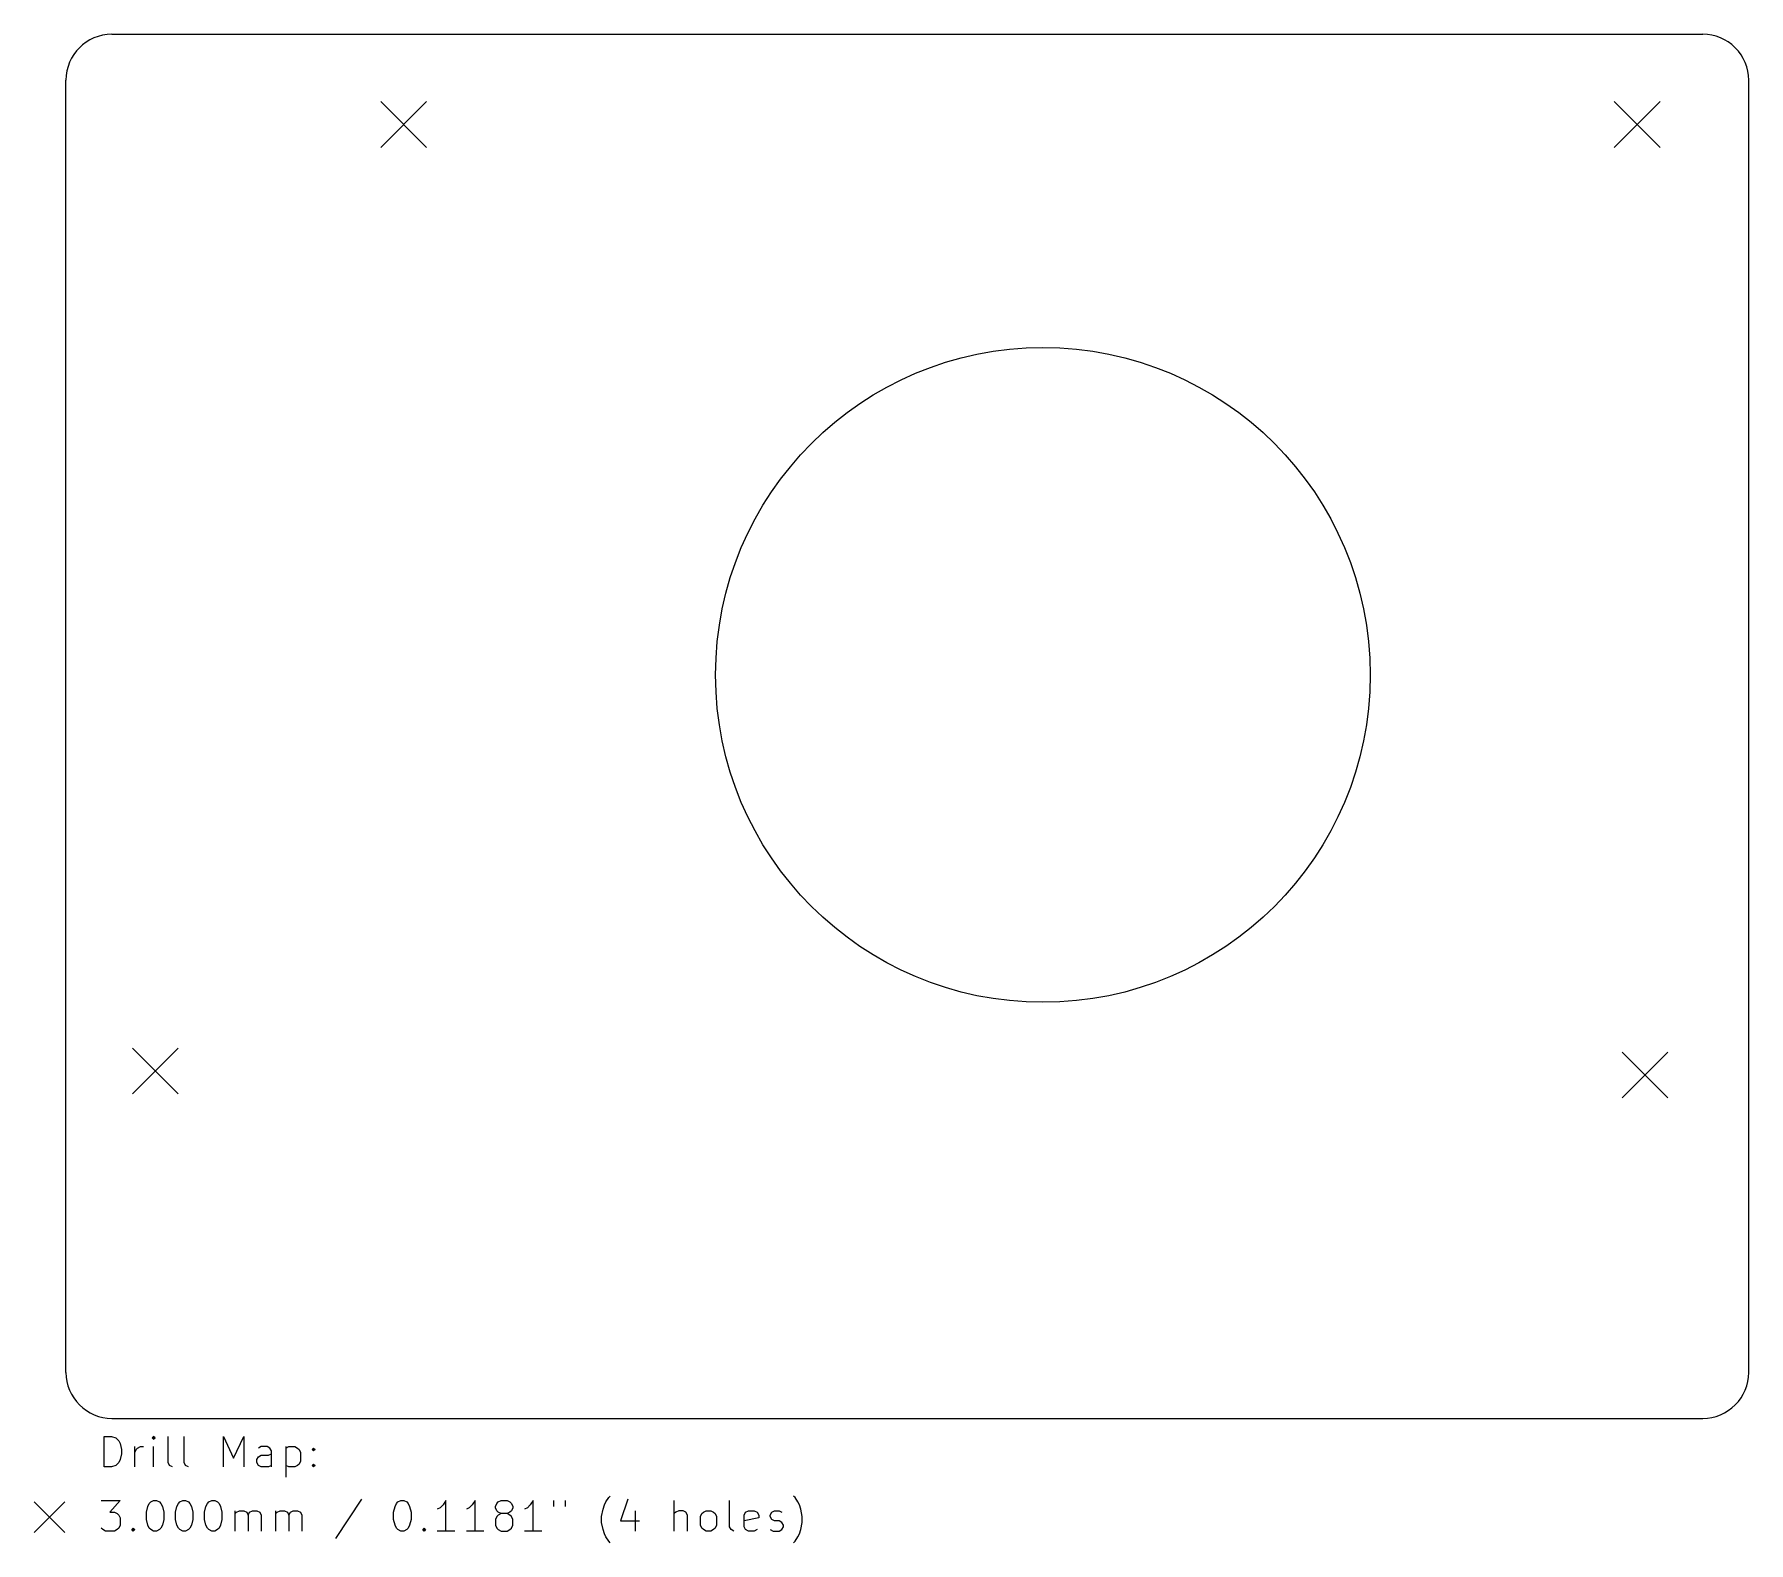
# Model space of a CAD drawing. Extents: x 193 to 305, y -155 to -57.
import ezdxf

# ---------------------------------------------------------------- set-up
doc = ezdxf.new("R2010")
doc.units = 0
doc.layers.add('BLACK', color=7, linetype='CONTINUOUS')

msp = doc.modelspace()

# ---------------------------------------------------------------- linework, layer by layer
at = {"layer": 'BLACK', "linetype": 'CONTINUOUS'}
for p, q in [((197.803, -56.581), (301.991, -56.581)), ((194.803, -144.196), (194.803, -59.581)), ((304.991, -144.196), (304.991, -59.581)), ((215.416, -60.984), (218.416, -63.984)), ((218.416, -60.984), (215.416, -63.984)), ((296.188, -60.984), (299.188, -63.984)), ((299.188, -60.984), (296.188, -63.984)), ((199.16, -122.96), (202.16, -125.96)), ((202.16, -122.96), (199.16, -125.96)), ((296.696, -123.214), (299.696, -126.214)), ((299.696, -123.214), (296.696, -126.214)), ((197.803, -147.196), (301.991, -147.196)), ((197.304, -150.376), (197.304, -148.376)), ((197.304, -148.376), (197.781, -148.376)), ((197.781, -148.376), (198.066, -148.471)), ((198.066, -148.471), (198.257, -148.662)), ((198.257, -148.662), (198.352, -148.852)), ((198.352, -148.852), (198.447, -149.233)), ((198.447, -149.233), (198.447, -149.519)), ((199.304, -150.376), (199.304, -149.043)), ((199.304, -149.424), (199.4, -149.233)), ((199.4, -149.233), (199.495, -149.138)), ((199.495, -149.138), (199.685, -149.043)), ((199.685, -149.043), (199.876, -149.043)), ((200.542, -148.376), (200.447, -148.471)), ((200.447, -148.471), (200.542, -148.567)), ((200.638, -148.471), (200.542, -148.376)), ((200.542, -148.376), (200.542, -148.567)), ((200.542, -148.567), (200.638, -148.471)), ((200.542, -150.376), (200.542, -149.043)), ((201.495, -150.09), (201.495, -148.376)), ((202.542, -150.09), (202.542, -148.376)), ((205.114, -150.376), (205.114, -148.376)), ((205.114, -148.376), (205.781, -149.805)), ((205.781, -149.805), (206.447, -148.376)), ((206.447, -148.376), (206.447, -150.376)), ((207.59, -149.043), (207.4, -149.138)), ((207.971, -149.043), (207.59, -149.043)), ((208.162, -149.138), (207.971, -149.043)), ((208.257, -149.329), (208.162, -149.138)), ((209.209, -149.043), (209.209, -151.043)), ((209.209, -149.138), (209.4, -149.043)), ((209.4, -149.043), (209.781, -149.043)), ((209.781, -149.043), (209.971, -149.138)), ((209.971, -149.138), (210.066, -149.233)), ((210.066, -149.233), (210.162, -149.424)), ((210.923, -149.233), (211.019, -149.138)), ((211.019, -149.329), (210.923, -149.233)), ((211.019, -149.138), (211.114, -149.233)), ((211.019, -149.138), (211.019, -149.329)), ((211.114, -149.233), (211.019, -149.329)), ((197.781, -150.376), (197.304, -150.376)), ((198.066, -150.281), (197.781, -150.376)), ((198.257, -150.09), (198.066, -150.281)), ((198.352, -149.9), (198.257, -150.09)), ((198.447, -149.519), (198.352, -149.9)), ((201.59, -150.281), (201.495, -150.09)), ((201.781, -150.376), (201.59, -150.281)), ((202.638, -150.281), (202.542, -150.09)), ((202.828, -150.376), (202.638, -150.281)), ((207.304, -149.9), (207.4, -149.709)), ((207.304, -150.09), (207.304, -149.9)), ((207.4, -150.281), (207.304, -150.09)), ((207.4, -149.709), (207.59, -149.614)), ((207.59, -150.376), (207.4, -150.281)), ((207.59, -149.614), (208.066, -149.614)), ((208.066, -150.376), (207.59, -150.376)), ((208.066, -149.614), (208.257, -149.519)), ((208.257, -150.281), (208.066, -150.376)), ((208.257, -150.376), (208.257, -149.329)), ((209.4, -150.376), (209.209, -150.281)), ((209.781, -150.376), (209.4, -150.376)), ((209.971, -150.281), (209.781, -150.376)), ((210.066, -150.186), (209.971, -150.281)), ((210.162, -149.995), (210.066, -150.186)), ((210.162, -149.424), (210.162, -149.995)), ((210.923, -150.281), (211.019, -150.186)), ((211.019, -150.376), (210.923, -150.281)), ((211.019, -150.186), (211.114, -150.281)), ((211.019, -150.186), (211.019, -150.376)), ((211.114, -150.281), (211.019, -150.376)), ((192.728, -152.671), (194.728, -154.671)), ((194.728, -152.671), (192.728, -154.671)), ((197.114, -152.576), (198.352, -152.576)), ((198.352, -152.576), (197.685, -153.338)), ((200.257, -152.767), (200.352, -152.671)), ((200.352, -152.671), (200.542, -152.576)), ((200.542, -152.576), (200.733, -152.576)), ((200.733, -152.576), (200.923, -152.671)), ((200.923, -152.671), (201.019, -152.767)), ((202.162, -152.767), (202.257, -152.671)), ((202.257, -152.671), (202.447, -152.576)), ((202.447, -152.576), (202.638, -152.576)), ((202.638, -152.576), (202.828, -152.671)), ((202.828, -152.671), (202.923, -152.767)), ((204.066, -152.767), (204.162, -152.671)), ((204.162, -152.671), (204.352, -152.576)), ((204.352, -152.576), (204.542, -152.576)), ((204.542, -152.576), (204.733, -152.671)), ((204.733, -152.671), (204.828, -152.767)), ((214.162, -152.481), (212.447, -155.052)), ((216.447, -152.767), (216.542, -152.671)), ((216.542, -152.671), (216.733, -152.576)), ((216.733, -152.576), (216.923, -152.576)), ((216.923, -152.576), (217.114, -152.671)), ((217.114, -152.671), (217.209, -152.767)), ((219.685, -152.576), (219.495, -152.862)), ((219.685, -154.576), (219.685, -152.576)), ((221.59, -152.576), (221.4, -152.862)), ((221.59, -154.576), (221.59, -152.576)), ((223.019, -152.767), (223.114, -152.671)), ((223.114, -152.671), (223.304, -152.576)), ((223.304, -152.576), (223.685, -152.576)), ((223.685, -152.576), (223.876, -152.671)), ((223.876, -152.671), (223.971, -152.767)), ((225.4, -152.576), (225.209, -152.862)), ((225.4, -154.576), (225.4, -152.576)), ((226.733, -152.576), (226.733, -152.957)), ((227.495, -152.576), (227.495, -152.957)), ((230.066, -152.862), (230.162, -152.671)), ((230.162, -152.671), (230.352, -152.386)), ((230.352, -152.386), (230.447, -152.29)), ((231.59, -152.481), (231.114, -153.909)), ((234.638, -154.576), (234.638, -152.576)), ((238.257, -154.29), (238.257, -152.576)), ((242.542, -152.386), (242.447, -152.29)), ((242.733, -152.671), (242.542, -152.386)), ((242.828, -152.862), (242.733, -152.671)), ((197.685, -153.338), (197.971, -153.338)), ((197.971, -153.338), (198.162, -153.433)), ((198.162, -153.433), (198.257, -153.529)), ((198.257, -153.529), (198.352, -153.719)), ((198.352, -153.719), (198.352, -154.195)), ((200.066, -153.338), (200.162, -152.957)), ((200.066, -153.814), (200.066, -153.338)), ((200.162, -152.957), (200.257, -152.767)), ((201.019, -152.767), (201.114, -152.957)), ((201.114, -152.957), (201.209, -153.338)), ((201.209, -153.338), (201.209, -153.814)), ((201.971, -153.338), (202.066, -152.957)), ((201.971, -153.814), (201.971, -153.338)), ((202.066, -152.957), (202.162, -152.767)), ((202.923, -152.767), (203.019, -152.957)), ((203.019, -152.957), (203.114, -153.338)), ((203.114, -153.338), (203.114, -153.814)), ((203.876, -153.338), (203.971, -152.957)), ((203.876, -153.814), (203.876, -153.338)), ((203.971, -152.957), (204.066, -152.767)), ((204.828, -152.767), (204.923, -152.957)), ((204.923, -152.957), (205.019, -153.338)), ((205.019, -153.338), (205.019, -153.814)), ((205.876, -154.576), (205.876, -153.243)), ((205.876, -153.433), (205.971, -153.338)), ((205.971, -153.338), (206.162, -153.243)), ((206.162, -153.243), (206.447, -153.243)), ((206.447, -153.243), (206.638, -153.338)), ((206.638, -153.338), (206.733, -153.529)), ((206.733, -153.529), (206.828, -153.338)), ((206.733, -153.529), (206.733, -154.576)), ((206.828, -153.338), (207.019, -153.243)), ((207.019, -153.243), (207.304, -153.243)), ((207.304, -153.243), (207.495, -153.338)), ((207.495, -153.338), (207.59, -153.529)), ((207.59, -153.529), (207.59, -154.576)), ((208.542, -154.576), (208.542, -153.243)), ((208.542, -153.433), (208.638, -153.338)), ((208.638, -153.338), (208.828, -153.243)), ((208.828, -153.243), (209.114, -153.243)), ((209.114, -153.243), (209.304, -153.338)), ((209.304, -153.338), (209.4, -153.529)), ((209.4, -153.529), (209.495, -153.338)), ((209.4, -153.529), (209.4, -154.576)), ((209.495, -153.338), (209.685, -153.243)), ((209.685, -153.243), (209.971, -153.243)), ((209.971, -153.243), (210.162, -153.338)), ((210.162, -153.338), (210.257, -153.529)), ((210.257, -153.529), (210.257, -154.576)), ((216.257, -153.338), (216.352, -152.957)), ((216.257, -153.814), (216.257, -153.338)), ((216.352, -152.957), (216.447, -152.767)), ((217.209, -152.767), (217.304, -152.957)), ((217.304, -152.957), (217.4, -153.338)), ((217.4, -153.338), (217.4, -153.814)), ((219.304, -153.052), (219.114, -153.148)), ((219.495, -152.862), (219.304, -153.052)), ((221.209, -153.052), (221.019, -153.148)), ((221.4, -152.862), (221.209, -153.052)), ((222.923, -152.957), (223.019, -152.767)), ((222.923, -153.052), (222.923, -152.957)), ((223.019, -153.243), (222.923, -153.052)), ((223.019, -153.624), (222.923, -153.814)), ((223.114, -153.338), (223.019, -153.243)), ((223.114, -153.529), (223.019, -153.624)), ((223.304, -153.433), (223.114, -153.338)), ((223.304, -153.433), (223.114, -153.529)), ((223.685, -153.433), (223.304, -153.433)), ((223.876, -153.338), (223.685, -153.433)), ((223.876, -153.529), (223.685, -153.433)), ((223.971, -153.243), (223.876, -153.338)), ((223.971, -153.624), (223.876, -153.529)), ((223.971, -152.767), (224.066, -152.957)), ((224.066, -153.052), (223.971, -153.243)), ((224.066, -153.814), (223.971, -153.624)), ((224.066, -152.957), (224.066, -153.052)), ((225.019, -153.052), (224.828, -153.148)), ((225.209, -152.862), (225.019, -153.052)), ((229.876, -153.624), (229.971, -153.148)), ((229.876, -154.005), (229.876, -153.624)), ((229.971, -153.148), (230.066, -152.862)), ((232.066, -153.243), (232.066, -154.576)), ((234.733, -153.338), (234.638, -153.433)), ((234.923, -153.243), (234.733, -153.338)), ((235.209, -153.243), (234.923, -153.243)), ((235.4, -153.338), (235.209, -153.243)), ((235.495, -153.529), (235.4, -153.338)), ((235.495, -154.576), (235.495, -153.529)), ((236.352, -153.624), (236.447, -153.433)), ((236.352, -154.195), (236.352, -153.624)), ((236.447, -153.433), (236.542, -153.338)), ((236.542, -153.338), (236.733, -153.243)), ((236.733, -153.243), (237.019, -153.243)), ((237.019, -153.243), (237.209, -153.338)), ((237.209, -153.338), (237.304, -153.433)), ((237.304, -153.433), (237.4, -153.624)), ((237.4, -153.624), (237.4, -154.195)), ((239.209, -153.529), (239.304, -153.338)), ((239.209, -154.29), (239.209, -153.529)), ((240.162, -153.719), (239.209, -153.909)), ((239.304, -153.338), (239.495, -153.243)), ((239.495, -153.243), (239.876, -153.243)), ((239.876, -153.243), (240.066, -153.338)), ((240.066, -153.338), (240.162, -153.529)), ((240.162, -153.529), (240.162, -153.719)), ((240.923, -153.529), (241.019, -153.338)), ((240.923, -153.624), (240.923, -153.529)), ((241.019, -153.814), (240.923, -153.624)), ((241.019, -153.338), (241.209, -153.243)), ((241.209, -153.243), (241.495, -153.243)), ((241.495, -153.243), (241.685, -153.338)), ((242.923, -153.148), (242.828, -152.862)), ((243.019, -153.624), (242.923, -153.148)), ((243.019, -154.005), (243.019, -153.624)), ((197.209, -154.481), (197.114, -154.386)), ((197.4, -154.576), (197.209, -154.481)), ((197.971, -154.576), (197.4, -154.576)), ((198.162, -154.481), (197.971, -154.576)), ((198.257, -154.386), (198.162, -154.481)), ((198.352, -154.195), (198.257, -154.386)), ((199.114, -154.481), (199.209, -154.386)), ((199.209, -154.576), (199.114, -154.481)), ((199.209, -154.386), (199.304, -154.481)), ((199.209, -154.386), (199.209, -154.576)), ((199.304, -154.481), (199.209, -154.576)), ((200.162, -154.195), (200.066, -153.814)), ((200.257, -154.386), (200.162, -154.195)), ((200.352, -154.481), (200.257, -154.386)), ((200.542, -154.576), (200.352, -154.481)), ((200.733, -154.576), (200.542, -154.576)), ((200.923, -154.481), (200.733, -154.576)), ((201.019, -154.386), (200.923, -154.481)), ((201.114, -154.195), (201.019, -154.386)), ((201.209, -153.814), (201.114, -154.195)), ((202.066, -154.195), (201.971, -153.814)), ((202.162, -154.386), (202.066, -154.195)), ((202.257, -154.481), (202.162, -154.386)), ((202.447, -154.576), (202.257, -154.481)), ((202.638, -154.576), (202.447, -154.576)), ((202.828, -154.481), (202.638, -154.576)), ((202.923, -154.386), (202.828, -154.481)), ((203.019, -154.195), (202.923, -154.386)), ((203.114, -153.814), (203.019, -154.195)), ((203.971, -154.195), (203.876, -153.814)), ((204.066, -154.386), (203.971, -154.195)), ((204.162, -154.481), (204.066, -154.386)), ((204.352, -154.576), (204.162, -154.481)), ((204.542, -154.576), (204.352, -154.576)), ((204.733, -154.481), (204.542, -154.576)), ((204.828, -154.386), (204.733, -154.481)), ((204.923, -154.195), (204.828, -154.386)), ((205.019, -153.814), (204.923, -154.195)), ((216.352, -154.195), (216.257, -153.814)), ((216.447, -154.386), (216.352, -154.195)), ((216.542, -154.481), (216.447, -154.386)), ((216.733, -154.576), (216.542, -154.481)), ((216.923, -154.576), (216.733, -154.576)), ((217.114, -154.481), (216.923, -154.576)), ((217.209, -154.386), (217.114, -154.481)), ((217.304, -154.195), (217.209, -154.386)), ((217.4, -153.814), (217.304, -154.195)), ((218.162, -154.481), (218.257, -154.386)), ((218.257, -154.576), (218.162, -154.481)), ((218.257, -154.386), (218.352, -154.481)), ((218.257, -154.386), (218.257, -154.576)), ((218.352, -154.481), (218.257, -154.576)), ((220.257, -154.576), (219.114, -154.576)), ((222.162, -154.576), (221.019, -154.576)), ((222.923, -153.814), (222.923, -154.195)), ((222.923, -154.195), (223.019, -154.386)), ((223.019, -154.386), (223.114, -154.481)), ((223.114, -154.481), (223.304, -154.576)), ((223.304, -154.576), (223.685, -154.576)), ((223.685, -154.576), (223.876, -154.481)), ((223.876, -154.481), (223.971, -154.386)), ((223.971, -154.386), (224.066, -154.195)), ((224.066, -154.195), (224.066, -153.814)), ((225.971, -154.576), (224.828, -154.576)), ((229.971, -154.481), (229.876, -154.005)), ((230.066, -154.767), (229.971, -154.481)), ((230.162, -154.957), (230.066, -154.767)), ((231.114, -153.909), (232.352, -153.909)), ((236.447, -154.386), (236.352, -154.195)), ((236.542, -154.481), (236.447, -154.386)), ((236.733, -154.576), (236.542, -154.481)), ((237.019, -154.576), (236.733, -154.576)), ((237.209, -154.481), (237.019, -154.576)), ((237.304, -154.386), (237.209, -154.481)), ((237.4, -154.195), (237.304, -154.386)), ((238.352, -154.481), (238.257, -154.29)), ((238.542, -154.576), (238.352, -154.481)), ((239.304, -154.481), (239.209, -154.29)), ((239.495, -154.576), (239.304, -154.481)), ((239.876, -154.576), (239.495, -154.576)), ((240.066, -154.481), (239.876, -154.576)), ((240.923, -154.481), (241.114, -154.576)), ((241.209, -153.909), (241.019, -153.814)), ((241.114, -154.576), (241.495, -154.576)), ((241.495, -153.909), (241.209, -153.909)), ((241.685, -154.005), (241.495, -153.909)), ((241.495, -154.576), (241.685, -154.481)), ((241.781, -154.195), (241.685, -154.005)), ((241.685, -154.481), (241.781, -154.29)), ((241.781, -154.29), (241.781, -154.195)), ((242.733, -154.957), (242.828, -154.767)), ((242.828, -154.767), (242.923, -154.481)), ((242.923, -154.481), (243.019, -154.005)), ((230.352, -155.243), (230.162, -154.957)), ((230.447, -155.338), (230.352, -155.243)), ((242.447, -155.338), (242.542, -155.243)), ((242.542, -155.243), (242.733, -154.957))]:
    msp.add_line(p, q, dxfattribs=at)
at = {"layer": 'BLACK'}
msp.add_circle((258.775, -98.525), 21.434, dxfattribs=at)
for centre, start, end in [((197.803, -59.581), -270, -180), ((301.991, -59.581), -0.00042, 90), ((197.803, -144.196), -180.001, -89.9998), ((301.991, -144.196), -90.0019, 0.00063)]:
    msp.add_arc(centre, 3, start, end, dxfattribs=at)

doc.saveas('drawing.dxf')
